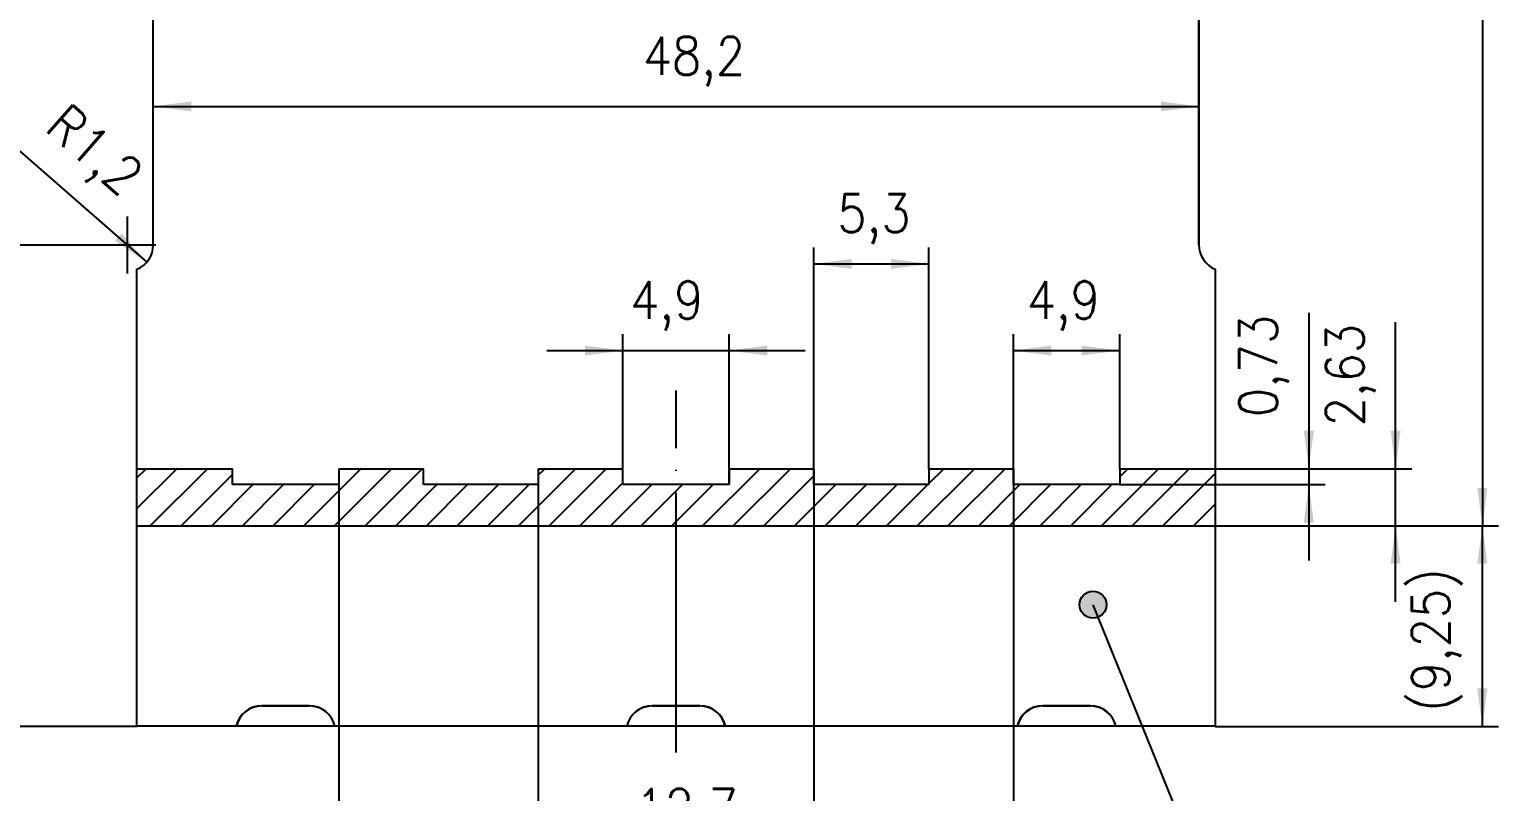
# Model space of a CAD drawing. Header units: millimetres. Extents: x 189 to 783, y 552 to 972.
# Drawn here: x 259.4 to 394.8, y 695.7 to 766 of the extents above; entities that cross this region are included whole.
import ezdxf

# ---------------------------------------------------------------- set-up
doc = ezdxf.new("R2010")
doc.units = ezdxf.units.MM
doc.linetypes.add('DOT_CENTER', pattern=[14, 12, -1, 0, -1])
doc.layers.add('1', color=7, linetype='Continuous')
doc.styles.add('CONVERTER_11', font='txt.shx', dxfattribs={"width": 0.9})
doc.dimstyles.new('ME10_DIM_21', dxfattribs={"dimtxt": 1.75, "dimasz": 1.75, "dimexe": 0.75, "dimexo": 0, "dimgap": 0.75, "dimtad": 1, "dimdec": 4, "dimdsep": 46, "dimtxsty": 'CONVERTER_11', "dimsah": 1, "dimcen": 0.09, "dimclrd": 2, "dimclre": 2, "dimclrt": 3, "dimadec": 0, "dimazin": 0, "dimtfac": 1, "dimtdec": 4, "dimtix": 1, "dimtmove": 0, "dimatfit": 3, "dimfxl": 1, "dimtolj": 1, "dimtzin": 0, "dimarcsym": 0})
doc.dimstyles.new('ME10_DIM_22', dxfattribs={"dimtxt": 1.75, "dimasz": 1.75, "dimexe": 0.75, "dimexo": 0, "dimgap": 0.75, "dimtad": 1, "dimdec": 4, "dimdsep": 46, "dimtxsty": 'CONVERTER_11', "dimsah": 1, "dimcen": 0.09, "dimclrd": 2, "dimclre": 2, "dimclrt": 3, "dimadec": 0, "dimazin": 0, "dimtfac": 1, "dimtdec": 4, "dimtix": 1, "dimtmove": 0, "dimatfit": 3, "dimfxl": 1, "dimtolj": 1, "dimtzin": 0, "dimarcsym": 0})
doc.dimstyles.new('ME10_DIM_23', dxfattribs={"dimtxt": 1.75, "dimasz": 1.75, "dimexe": 0.75, "dimexo": 0, "dimgap": 0.75, "dimtad": 1, "dimdec": 4, "dimdsep": 46, "dimtxsty": 'CONVERTER_11', "dimsah": 1, "dimcen": 0.09, "dimclrd": 2, "dimclre": 2, "dimclrt": 3, "dimadec": 0, "dimazin": 0, "dimtfac": 1, "dimtdec": 4, "dimtix": 1, "dimtmove": 0, "dimatfit": 3, "dimfxl": 1, "dimtolj": 1, "dimtzin": 0, "dimarcsym": 0})
doc.dimstyles.new('ME10_DIM_24', dxfattribs={"dimtxt": 1.75, "dimasz": 1.75, "dimexe": 0.75, "dimexo": 0, "dimgap": 0.75, "dimtad": 1, "dimdec": 4, "dimdsep": 46, "dimtxsty": 'CONVERTER_11', "dimsah": 1, "dimcen": 0.09, "dimclrd": 2, "dimclre": 2, "dimclrt": 3, "dimadec": 0, "dimazin": 0, "dimtfac": 1, "dimtdec": 4, "dimtix": 1, "dimtmove": 0, "dimatfit": 3, "dimfxl": 1, "dimtolj": 1, "dimtzin": 0, "dimarcsym": 0})
doc.dimstyles.new('ME10_DIM_25', dxfattribs={"dimtxt": 1.75, "dimasz": 1.75, "dimexe": 0.75, "dimexo": 0, "dimgap": 0.75, "dimtad": 1, "dimdec": 4, "dimdsep": 46, "dimtxsty": 'CONVERTER_11', "dimsah": 1, "dimcen": 0.09, "dimclrd": 2, "dimclre": 2, "dimclrt": 3, "dimadec": 0, "dimazin": 0, "dimtfac": 1, "dimtdec": 4, "dimtix": 1, "dimtmove": 0, "dimatfit": 3, "dimfxl": 1, "dimtolj": 1, "dimtzin": 0, "dimarcsym": 0})
doc.dimstyles.new('ME10_DIM_27', dxfattribs={"dimtxt": 1.75, "dimasz": 1.75, "dimexe": 0.75, "dimexo": 0, "dimgap": 0.75, "dimtad": 1, "dimdec": 4, "dimdsep": 46, "dimtxsty": 'CONVERTER_11', "dimsah": 1, "dimcen": 0.09, "dimclrd": 2, "dimclre": 2, "dimclrt": 3, "dimadec": 0, "dimazin": 0, "dimtfac": 1, "dimtdec": 4, "dimtix": 1, "dimtmove": 0, "dimatfit": 3, "dimfxl": 1, "dimtolj": 1, "dimtzin": 0, "dimarcsym": 0})
doc.dimstyles.new('ME10_DIM_28', dxfattribs={"dimtxt": 1.75, "dimasz": 1.75, "dimexe": 0.75, "dimexo": 0, "dimgap": 0.75, "dimtad": 1, "dimdec": 4, "dimdsep": 46, "dimtxsty": 'CONVERTER_11', "dimsah": 1, "dimcen": 0.09, "dimclrd": 2, "dimclre": 2, "dimclrt": 3, "dimadec": 0, "dimazin": 0, "dimtfac": 1, "dimtdec": 4, "dimtix": 1, "dimtmove": 0, "dimatfit": 3, "dimfxl": 1, "dimtolj": 1, "dimtzin": 0, "dimarcsym": 0})
doc.dimstyles.new('ME10_DIM_30', dxfattribs={"dimtxt": 1.75, "dimasz": 1.75, "dimexe": 0.75, "dimexo": 0, "dimgap": 0.75, "dimtad": 1, "dimdec": 4, "dimdsep": 46, "dimtxsty": 'CONVERTER_11', "dimsah": 1, "dimcen": 0.09, "dimclrd": 2, "dimclre": 2, "dimclrt": 3, "dimadec": 0, "dimazin": 0, "dimtfac": 1, "dimtdec": 4, "dimtix": 1, "dimtmove": 0, "dimatfit": 3, "dimfxl": 1, "dimtolj": 1, "dimtzin": 0, "dimarcsym": 0})
doc.dimstyles.new('ME10_DIM_31', dxfattribs={"dimtxt": 1.75, "dimasz": 1.75, "dimexe": 0.75, "dimexo": 0, "dimgap": 0.75, "dimtad": 1, "dimdec": 4, "dimdsep": 46, "dimtxsty": 'CONVERTER_11', "dimsah": 1, "dimcen": 0.09, "dimclrd": 2, "dimclre": 2, "dimclrt": 3, "dimadec": 0, "dimazin": 0, "dimtfac": 1, "dimtdec": 4, "dimtix": 1, "dimtmove": 0, "dimatfit": 3, "dimfxl": 1, "dimtolj": 1, "dimtzin": 0, "dimarcsym": 0})
doc.dimstyles.new('ME10_DIM_32', dxfattribs={"dimtxt": 1.75, "dimasz": 1.75, "dimexe": 0.75, "dimexo": 0, "dimgap": 0.75, "dimtad": 1, "dimdec": 4, "dimdsep": 46, "dimtxsty": 'CONVERTER_11', "dimsah": 1, "dimcen": 0.09, "dimclrd": 2, "dimclre": 2, "dimclrt": 3, "dimadec": 0, "dimazin": 0, "dimtfac": 1, "dimtdec": 4, "dimtix": 1, "dimtmove": 0, "dimatfit": 3, "dimfxl": 1, "dimtolj": 1, "dimtzin": 0, "dimarcsym": 0})
doc.dimstyles.new('ME10_DIM_33', dxfattribs={"dimtxt": 1.75, "dimasz": 1.75, "dimexe": 0.75, "dimexo": 0, "dimgap": 0.75, "dimtad": 1, "dimdsep": 46, "dimtxsty": 'CONVERTER_11', "dimsah": 1, "dimcen": 0.09, "dimclrd": 2, "dimclre": 2, "dimclrt": 3, "dimadec": 0, "dimazin": 0, "dimtfac": 1, "dimtdec": 4, "dimtix": 1, "dimtmove": 0, "dimatfit": 3, "dimfxl": 1, "dimtolj": 1, "dimtzin": 0, "dimarcsym": 0})
doc.dimstyles.new('ME10_DIM_34', dxfattribs={"dimtxt": 1.75, "dimasz": 1.75, "dimexe": 0.75, "dimexo": 0, "dimgap": 0.75, "dimtad": 1, "dimdsep": 46, "dimtxsty": 'CONVERTER_11', "dimsah": 1, "dimcen": 0.09, "dimclrd": 2, "dimclre": 2, "dimclrt": 3, "dimadec": 0, "dimazin": 0, "dimtfac": 1, "dimtdec": 4, "dimtix": 1, "dimtmove": 0, "dimatfit": 3, "dimfxl": 1, "dimtolj": 1, "dimtzin": 0, "dimarcsym": 0})
doc.dimstyles.new('ME10_DIM_37', dxfattribs={"dimtxt": 1.75, "dimasz": 1.75, "dimexe": 0.75, "dimexo": 0, "dimgap": 0.75, "dimtad": 1, "dimdec": 4, "dimdsep": 46, "dimtxsty": 'CONVERTER_11', "dimsah": 1, "dimcen": 0.09, "dimclrd": 2, "dimclre": 2, "dimclrt": 3, "dimadec": 0, "dimazin": 0, "dimtfac": 1, "dimtdec": 4, "dimtix": 1, "dimtmove": 0, "dimatfit": 3, "dimfxl": 1, "dimtolj": 1, "dimtzin": 0, "dimarcsym": 0})
doc.dimstyles.get("Standard").update_dxf_attribs({"dimtxt": 0.18, "dimasz": 0.18, "dimexe": 0.18, "dimexo": 0.0625, "dimgap": 0.09, "dimtad": 0, "dimtih": 1, "dimtoh": 1, "dimdec": 4, "dimzin": 0, "dimdsep": 46, "dimtxsty": 'Standard', "dimcen": 0.09, "dimadec": 0, "dimazin": 0, "dimtfac": 1, "dimtdec": 4, "dimtofl": 0, "dimtmove": 0, "dimatfit": 3, "dimfxl": 1, "dimtolj": 1, "dimtzin": 0, "dimarcsym": 0})

# ---------------------------------------------------------------- blocks, each defined once
blk = doc.blocks.new('BC_PCB_1_53_6_U11_horizontal____4', base_point=(134.65, 350.876))
at = {"layer": '1', "linetype": 'Continuous'}
h = blk.add_hatch(dxfattribs=at)
h.set_pattern_fill('_USER', color=2, angle=45, pattern_type=0)
h.set_pattern_definition([(45, (0, 0), (-0.7071068, 0.7071068), [])])
h.paths.add_polyline_path([(143.95, 362.759), (143.95, 362.026), (139.05, 362.026), (139.05, 362.759), (134.65, 362.759), (134.65, 360.126), (184.35, 360.126), (184.35, 362.759), (179.95, 362.759), (179.95, 362.026), (175.05, 362.026), (175.05, 362.759), (171.15, 362.759), (171.15, 362.026), (165.85, 362.026), (165.85, 362.759), (161.95, 362.759), (161.95, 362.026), (157.05, 362.026), (157.05, 362.759), (153.15, 362.759), (153.15, 362.026), (147.85, 362.026), (147.85, 362.759)])
at = {"color": 7, "linetype": 'Continuous'}
for p, q in [((135.4, 373.076), (135.4, 393.276)), ((183.6, 393.276), (183.6, 373.076)), ((134.65, 362.759), (134.65, 371.964)), ((184.35, 371.964), (184.35, 362.759)), ((134.65, 362.759), (139.05, 362.759)), ((134.65, 360.126), (134.65, 362.759)), ((139.05, 362.026), (139.05, 362.759)), ((143.95, 362.759), (143.95, 362.026)), ((143.95, 362.759), (147.85, 362.759)), ((147.85, 362.026), (147.85, 362.759)), ((153.15, 362.759), (153.15, 362.026)), ((153.15, 362.759), (157.05, 362.759)), ((157.05, 362.026), (157.05, 362.759)), ((161.95, 362.759), (161.95, 362.026)), ((161.95, 362.759), (165.85, 362.759)), ((165.85, 362.026), (165.85, 362.759)), ((171.15, 362.759), (171.15, 362.026)), ((171.15, 362.759), (175.05, 362.759)), ((175.05, 362.026), (175.05, 362.759)), ((179.95, 362.759), (179.95, 362.026)), ((179.95, 362.759), (184.35, 362.759)), ((184.35, 362.759), (184.35, 360.126)), ((143.95, 362.026), (139.05, 362.026)), ((153.15, 362.026), (147.85, 362.026)), ((161.95, 362.026), (157.05, 362.026)), ((171.15, 362.026), (165.85, 362.026)), ((179.95, 362.026), (175.05, 362.026)), ((134.65, 350.876), (134.65, 360.126)), ((134.65, 360.126), (184.35, 360.126)), ((184.35, 360.126), (184.35, 350.876)), ((140.4, 351.826), (141.49, 351.826)), ((141.49, 351.816), (140.4, 351.816)), ((141.49, 351.816), (141.49, 351.826)), ((141.49, 351.826), (141.51, 351.826)), ((141.51, 351.816), (141.49, 351.816)), ((141.51, 351.826), (142.6, 351.826)), ((141.51, 351.826), (141.51, 351.816)), ((142.6, 351.816), (141.51, 351.816)), ((158.4, 351.826), (159.49, 351.826)), ((159.49, 351.816), (158.4, 351.816)), ((159.49, 351.826), (159.49, 351.816)), ((159.49, 351.826), (159.51, 351.826)), ((159.51, 351.816), (159.49, 351.816)), ((159.51, 351.816), (159.51, 351.826)), ((159.51, 351.826), (160.6, 351.826)), ((160.6, 351.816), (159.51, 351.816)), ((176.4, 351.826), (177.49, 351.826)), ((177.49, 351.816), (176.4, 351.816)), ((177.49, 351.816), (177.49, 351.826)), ((177.49, 351.826), (177.51, 351.826)), ((177.51, 351.816), (177.49, 351.816)), ((177.51, 351.826), (177.51, 351.816)), ((177.51, 351.826), (178.6, 351.826)), ((178.6, 351.816), (177.51, 351.816)), ((139.226, 350.876), (134.65, 350.876)), ((143.763, 350.876), (139.237, 350.876)), ((157.226, 350.876), (143.774, 350.876)), ((161.763, 350.876), (157.237, 350.876)), ((175.226, 350.876), (161.774, 350.876)), ((179.763, 350.876), (175.237, 350.876)), ((184.35, 350.876), (179.774, 350.876))]:
    blk.add_line(p, q, dxfattribs=at)
for centre, radius, start, end in [((134.2, 373.076), 1.2, 292.02431, 0), ((184.8, 373.076), 1.2, 180, 247.97569), ((140.4, 350.626), 1.2, 90, 167.9753), ((140.4, 350.626), 1.19, 90, 167.87272), ((142.6, 350.626), 1.2, 12.0247, 90), ((142.6, 350.626), 1.19, 12.12728, 90), ((158.4, 350.626), 1.2, 90, 167.9753), ((158.4, 350.626), 1.19, 90, 167.87272), ((160.6, 350.626), 1.2, 12.0247, 90), ((160.6, 350.626), 1.19, 12.12728, 90), ((176.4, 350.626), 1.2, 90, 167.9753), ((176.4, 350.626), 1.19, 90, 167.87272), ((178.6, 350.626), 1.2, 12.0247, 90), ((178.6, 350.626), 1.19, 12.12728, 90)]:
    blk.add_arc(centre, radius, start, end, dxfattribs=at)
at = {"layer": '1', "color": 2, "linetype": 'DOT_CENTER'}
for p, q in [((134.2, 374.396), (134.2, 371.756)), ((135.52, 373.076), (132.88, 373.076)), ((159.5, 349.663), (159.5, 366.374))]:
    blk.add_line(p, q, dxfattribs=at)
blk = doc.blocks.new('*D23')
at = {"layer": '1', "color": 2, "linetype": 'Continuous'}
for p, q in [((175.05, 362.759), (175.05, 368.958)), ((179.95, 362.759), (179.95, 368.958)), ((175.05, 368.208), (179.95, 368.208))]:
    blk.add_line(p, q, dxfattribs=at)
at = {"layer": '1', "color": 2}
for points in [[(176.8, 368.439), (176.8, 367.978), (175.05, 368.208)], [(178.2, 367.978), (178.2, 368.439), (179.95, 368.208)]]:
    blk.add_solid(points, dxfattribs=at)
at = {"layer": '1', "color": 3, "insert": (175.66, 369.133), "char_height": 1.75, "attachment_point": 7, "rotation": 0.00014, "line_spacing_factor": 0.60024, "style": 'CONVERTER_11'}
blk.add_mtext('4,9', dxfattribs=at)
blk = doc.blocks.new('*D24')
at = {"layer": '1', "color": 2, "linetype": 'Continuous'}
for p, q in [((143.95, 362.759), (143.95, 340.125)), ((175.05, 362.759), (175.05, 340.125)), ((175.05, 340.875), (143.95, 340.875))]:
    blk.add_line(p, q, dxfattribs=at)
at = {"layer": '1', "color": 2}
for points in [[(145.7, 341.106), (145.7, 340.645), (143.95, 340.875)], [(173.3, 340.645), (173.3, 341.106), (175.05, 340.875)]]:
    blk.add_solid(points, dxfattribs=at)
at = {"layer": '1', "color": 3, "insert": (158.168, 341.8), "char_height": 1.75, "attachment_point": 7, "rotation": 0.00014, "line_spacing_factor": 0.60024, "style": 'CONVERTER_11'}
blk.add_mtext('31,1', dxfattribs=at)
blk = doc.blocks.new('*D25')
at = {"layer": '1', "color": 2, "linetype": 'Continuous'}
for p, q in [((184.35, 360.126), (197.416, 360.126)), ((196.666, 350.876), (196.666, 360.126)), ((184.35, 350.876), (197.416, 350.876))]:
    blk.add_line(p, q, dxfattribs=at)
at = {"layer": '1', "color": 2}
for points in [[(196.896, 358.376), (196.435, 358.376), (196.666, 360.126)], [(196.435, 352.626), (196.896, 352.626), (196.666, 350.876)]]:
    blk.add_solid(points, dxfattribs=at)
at = {"layer": '1', "color": 3, "insert": (195.741, 351.548), "char_height": 1.75, "attachment_point": 7, "rotation": 90, "line_spacing_factor": 0.60024, "style": 'CONVERTER_11'}
blk.add_mtext('\\C3;(\\C3;9,25\\C3;)', dxfattribs=at)
blk = doc.blocks.new('*D26')
at = {"layer": '1', "color": 2, "linetype": 'Continuous'}
for p, q in [((157.05, 362.026), (157.05, 368.958)), ((161.95, 362.026), (161.95, 368.958)), ((153.55, 368.208), (157.05, 368.208)), ((157.05, 368.208), (161.95, 368.208)), ((161.95, 368.208), (165.45, 368.208))]:
    blk.add_line(p, q, dxfattribs=at)
at = {"layer": '1', "color": 2}
for points in [[(155.3, 367.978), (155.3, 368.439), (157.05, 368.208)], [(163.7, 368.439), (163.7, 367.978), (161.95, 368.208)]]:
    blk.add_solid(points, dxfattribs=at)
at = {"layer": '1', "color": 3, "insert": (157.381, 369.133), "char_height": 1.75, "attachment_point": 7, "rotation": 0.00014, "line_spacing_factor": 0.60024, "style": 'CONVERTER_11'}
blk.add_mtext('4,9', dxfattribs=at)
blk = doc.blocks.new('*D27')
at = {"layer": '1', "color": 2, "linetype": 'Continuous'}
for p, q in [((184.35, 428.026), (197.416, 428.026)), ((196.666, 428.026), (196.666, 360.126)), ((184.35, 360.126), (186.942, 360.126)), ((189.122, 360.126), (197.416, 360.126))]:
    blk.add_line(p, q, dxfattribs=at)
at = {"layer": '1', "color": 2}
for points in [[(196.896, 426.276), (196.435, 426.276), (196.666, 428.026)], [(196.435, 361.876), (196.896, 361.876), (196.666, 360.126)]]:
    blk.add_solid(points, dxfattribs=at)
at = {"layer": '1', "color": 3, "insert": (195.741, 391.956), "char_height": 1.75, "attachment_point": 7, "rotation": 90, "line_spacing_factor": 0.60024, "style": 'CONVERTER_11'}
blk.add_mtext('67,9', dxfattribs=at)
blk = doc.blocks.new('*D29')
at = {"layer": '1', "color": 2, "linetype": 'Continuous'}
for p, q in [((179.72, 402.246), (179.72, 408.486)), ((183.6, 373.076), (183.6, 408.486)), ((179.72, 407.736), (176.22, 407.736)), ((183.6, 407.736), (179.72, 407.736)), ((190.787, 407.736), (183.6, 407.736))]:
    blk.add_line(p, q, dxfattribs=at)
at = {"layer": '1', "color": 2}
for points in [[(177.97, 407.506), (177.97, 407.966), (179.72, 407.736)], [(185.35, 407.966), (185.35, 407.506), (183.6, 407.736)]]:
    blk.add_solid(points, dxfattribs=at)
at = {"layer": '1', "color": 3, "insert": (185.975, 408.661), "char_height": 1.75, "attachment_point": 7, "rotation": 0.00014, "line_spacing_factor": 0.60024, "style": 'CONVERTER_11'}
blk.add_mtext('3,88', dxfattribs=at)
blk = doc.blocks.new('*D30')
at = {"layer": '1', "color": 2, "linetype": 'Continuous'}
for p, q in [((132.88, 415.076), (125.45, 415.076)), ((126.2, 415.076), (126.2, 373.076)), ((132.88, 373.076), (125.45, 373.076))]:
    blk.add_line(p, q, dxfattribs=at)
at = {"layer": '1', "color": 2}
for points in [[(126.43, 413.326), (125.97, 413.326), (126.2, 415.076)], [(125.97, 374.826), (126.43, 374.826), (126.2, 373.076)]]:
    blk.add_solid(points, dxfattribs=at)
at = {"layer": '1', "color": 3, "insert": (125.45, 392.941), "char_height": 1.75, "attachment_point": 7, "rotation": 90, "line_spacing_factor": 0.60024, "style": 'CONVERTER_11'}
blk.add_mtext('42', dxfattribs=at)
blk = doc.blocks.new('*D32')
at = {"layer": '1', "color": 2, "linetype": 'Continuous'}
for p, q in [((134.65, 437.276), (121.45, 437.276)), ((122.2, 437.276), (122.2, 350.876)), ((134.65, 350.876), (121.45, 350.876))]:
    blk.add_line(p, q, dxfattribs=at)
at = {"layer": '1', "color": 2}
for points in [[(122.43, 435.526), (121.97, 435.526), (122.2, 437.276)], [(121.97, 352.626), (122.43, 352.626), (122.2, 350.876)]]:
    blk.add_solid(points, dxfattribs=at)
at = {"layer": '1', "color": 3, "insert": (121.275, 391.847), "char_height": 1.75, "attachment_point": 7, "rotation": 90, "line_spacing_factor": 0.60024, "style": 'CONVERTER_11'}
blk.add_mtext('86,4', dxfattribs=at)
blk = doc.blocks.new('*D33')
at = {"layer": '1', "color": 2, "linetype": 'Continuous'}
for p, q in [((153.15, 362.759), (153.15, 344.033)), ((165.85, 362.759), (165.85, 344.033)), ((165.85, 344.783), (153.15, 344.783))]:
    blk.add_line(p, q, dxfattribs=at)
at = {"layer": '1', "color": 2}
for points in [[(154.9, 345.013), (154.9, 344.553), (153.15, 344.783)], [(164.1, 344.553), (164.1, 345.013), (165.85, 344.783)]]:
    blk.add_solid(points, dxfattribs=at)
at = {"layer": '1', "color": 3, "insert": (157.624, 345.708), "char_height": 1.75, "attachment_point": 7, "rotation": 0.00014, "line_spacing_factor": 0.60024, "style": 'CONVERTER_11'}
blk.add_mtext('12,7', dxfattribs=at)
blk = doc.blocks.new('*D34')
at = {"layer": '1', "color": 2, "linetype": 'Continuous'}
for p, q in [((165.85, 362.759), (165.85, 372.958)), ((171.15, 362.759), (171.15, 372.958)), ((165.85, 372.208), (171.15, 372.208))]:
    blk.add_line(p, q, dxfattribs=at)
at = {"layer": '1', "color": 2}
for points in [[(167.6, 372.439), (167.6, 371.978), (165.85, 372.208)], [(169.4, 371.978), (169.4, 372.439), (171.15, 372.208)]]:
    blk.add_solid(points, dxfattribs=at)
at = {"layer": '1', "color": 3, "insert": (166.934, 373.133), "char_height": 1.75, "attachment_point": 7, "rotation": 0.00014, "line_spacing_factor": 0.60024, "style": 'CONVERTER_11'}
blk.add_mtext('5,3', dxfattribs=at)
blk = doc.blocks.new('*D35')
at = {"layer": '1', "color": 2, "linetype": 'Continuous'}
for p, q in [((188.666, 369.952), (188.666, 362.759)), ((179.95, 362.759), (189.416, 362.759)), ((188.666, 362.759), (188.666, 362.026)), ((179.95, 362.026), (189.416, 362.026)), ((188.666, 362.026), (188.666, 358.526))]:
    blk.add_line(p, q, dxfattribs=at)
at = {"layer": '1', "color": 2}
for points in [[(188.435, 364.509), (188.896, 364.509), (188.666, 362.759)], [(188.896, 360.276), (188.435, 360.276), (188.666, 362.026)]]:
    blk.add_solid(points, dxfattribs=at)
at = {"layer": '1', "color": 3, "insert": (187.741, 365.139), "char_height": 1.75, "attachment_point": 7, "rotation": 90, "line_spacing_factor": 0.60024, "style": 'CONVERTER_11'}
blk.add_mtext('0,73', dxfattribs=at)
blk = doc.blocks.new('*D36')
at = {"layer": '1', "color": 2, "linetype": 'Continuous'}
for p, q in [((192.666, 362.759), (192.666, 369.526)), ((184.35, 362.759), (192.83, 362.759)), ((192.666, 360.126), (192.666, 362.759)), ((192.83, 362.759), (193.416, 362.759)), ((184.35, 360.126), (192.83, 360.126)), ((192.666, 356.626), (192.666, 360.126)), ((192.83, 360.126), (193.416, 360.126))]:
    blk.add_line(p, q, dxfattribs=at)
at = {"layer": '1', "color": 2}
for points in [[(192.435, 364.509), (192.896, 364.509), (192.666, 362.759)], [(192.896, 358.376), (192.435, 358.376), (192.666, 360.126)]]:
    blk.add_solid(points, dxfattribs=at)
at = {"layer": '1', "color": 3, "insert": (191.741, 364.714), "char_height": 1.75, "attachment_point": 7, "rotation": 90, "line_spacing_factor": 0.60024, "style": 'CONVERTER_11'}
blk.add_mtext('2,63', dxfattribs=at)
blk = doc.blocks.new('*D39')
at = {"layer": '1', "color": 2, "linetype": 'Continuous'}
for p, q in [((135.4, 373.076), (135.4, 380.223)), ((183.6, 373.076), (183.6, 380.223)), ((135.4, 379.473), (183.6, 379.473))]:
    blk.add_line(p, q, dxfattribs=at)
at = {"layer": '1', "color": 2}
for points in [[(137.15, 379.703), (137.15, 379.243), (135.4, 379.473)], [(181.85, 379.243), (181.85, 379.703), (183.6, 379.473)]]:
    blk.add_solid(points, dxfattribs=at)
at = {"layer": '1', "color": 3, "insert": (157.959, 380.398), "char_height": 1.75, "attachment_point": 7, "rotation": 0.00014, "line_spacing_factor": 0.60024, "style": 'CONVERTER_11'}
blk.add_mtext('48,2', dxfattribs=at)
blk = doc.blocks.new('*D46')
at = {"layer": '1', "color": 2, "linetype": 'Continuous'}
blk.add_line((127.839, 378.638), (135.103, 372.286), dxfattribs=at)
at = {"layer": '1', "color": 2}
blk.add_solid([(133.634, 373.265), (133.938, 373.612), (135.103, 372.286)], dxfattribs=at)
at = {"layer": '1', "color": 3, "insert": (128.923, 378.919), "char_height": 1.75, "attachment_point": 7, "rotation": 318.83389, "line_spacing_factor": 0.60024, "style": 'CONVERTER_11'}
blk.add_mtext('\\C3; R\\C3;1,2', dxfattribs=at)
blk = doc.blocks.new('Vordans2__5', base_point=(168.5, 394.07607))
at = {"layer": '1'}
h = blk.add_hatch(color=2, dxfattribs=at)
edge = h.paths.add_edge_path()
edge.add_arc((178.71624, 356.48625), 0.625, 0, 360)
at = {"layer": '1', "color": 2}
blk.add_circle((178.71624, 356.48625), 0.625, dxfattribs=at)
blk.add_blockref('BC_PCB_1_53_6_U11_horizontal____4', (134.65, 350.87607))
at = {"layer": '1'}
blk.add_blockref('*D46', (0, 0), dxfattribs=at)
for base, p1, p2, dimstyle, picture, middle in [((122.2, 437.27607), (134.65, 350.87607), (134.65, 437.27607), 'ME10_DIM_30', '*D32', (120.4875, 394.25331)), ((196.66558, 428.02607), (184.35, 360.12607), (184.35, 428.02607), 'ME10_DIM_25', '*D27', (194.95308, 394.36266)), ((126.2, 415.07607), (132.88, 373.07607), (132.88, 415.07607), 'ME10_DIM_28', '*D30', (124.575, 394.25331)), ((188.66558, 362.75872), (179.95, 362.02607), (179.95, 362.75872), 'ME10_DIM_33', '*D35', (186.95308, 367.54535))]:
    dim = blk.add_linear_dim(base=base, p1=p1, p2=p2, angle=90, dimstyle=dimstyle, dxfattribs=at)
    dim.commit()
    dim.dimension.update_dxf_attribs({"geometry": picture, "text_midpoint": middle, "text_rotation": 90})
for base, p1, p2, dimstyle, picture, middle in [((183.6, 407.73607), (179.72, 402.24607), (183.6, 373.07607), 'ME10_DIM_27', '*D29', (188.3808, 409.44857)), ((135.4, 379.4731), (183.6, 373.07607), (135.4, 373.07607), 'ME10_DIM_37', '*D39', (160.36523, 381.1856)), ((165.85, 372.20841), (171.15, 362.75872), (165.85, 362.75872), 'ME10_DIM_32', '*D34', (168.55309, 373.92091))]:
    dim = blk.add_linear_dim(base=base, p1=p1, p2=p2, dimstyle=dimstyle, dxfattribs=at)
    dim.commit()
    dim.dimension.update_dxf_attribs({"geometry": picture, "text_midpoint": middle, "text_rotation": 0.0001389})
for p1, p2, distance, dimstyle, picture, middle, turn in [((161.95, 362.02607), (157.05, 362.02607), -6.18234, 'ME10_DIM_24', '*D26', (159, 369.92091), 0.0001389), ((179.95, 362.75872), (175.05, 362.75872), -5.4497, 'ME10_DIM_21', '*D23', (177.27839, 369.92091), 0.0001389), ((184.35, 362.75872), (184.35, 360.12607), 8.31558, 'ME10_DIM_34', '*D36', (190.95308, 367.11997), 90), ((143.95, 362.75872), (175.05, 362.75872), -21.88355, 'ME10_DIM_22', '*D24', (160.04971, 342.58766), 0.0001389), ((153.15, 362.75872), (165.85, 362.75872), -17.97573, 'ME10_DIM_31', '*D33', (159.76776, 346.49549), 0.0001389)]:
    dim = blk.add_aligned_dim(p1=p1, p2=p2, distance=distance, dimstyle=dimstyle, dxfattribs=at)
    dim.commit()
    dim.dimension.update_dxf_attribs({"geometry": picture, "text_midpoint": middle, "text_rotation": turn})
dim = blk.add_linear_dim(base=(196.66558, 350.87607), p1=(184.35, 360.12607), p2=(184.35, 350.87607), angle=90, text='<>)', dimstyle='ME10_DIM_23', override={"dimpost": '(<>)'}, dxfattribs=at)
dim.commit()
dim.dimension.update_dxf_attribs({"geometry": '*D25', "text_midpoint": (194.95308, 355.38938), "text_rotation": 90})
at = {"layer": '1', "color": 2, "linetype": 'Continuous', "has_arrowhead": 0}
blk.add_leader([(178.71624, 356.48625), (185.67167, 339.2777)], dimstyle='Standard', dxfattribs=at)

msp = doc.modelspace()

# ---------------------------------------------------------------- block references
at = {"xscale": 2, "yscale": 2, "zscale": 2}
msp.add_blockref('Vordans2__5', (337, 788.15), dxfattribs=at)

doc.saveas('drawing.dxf')
